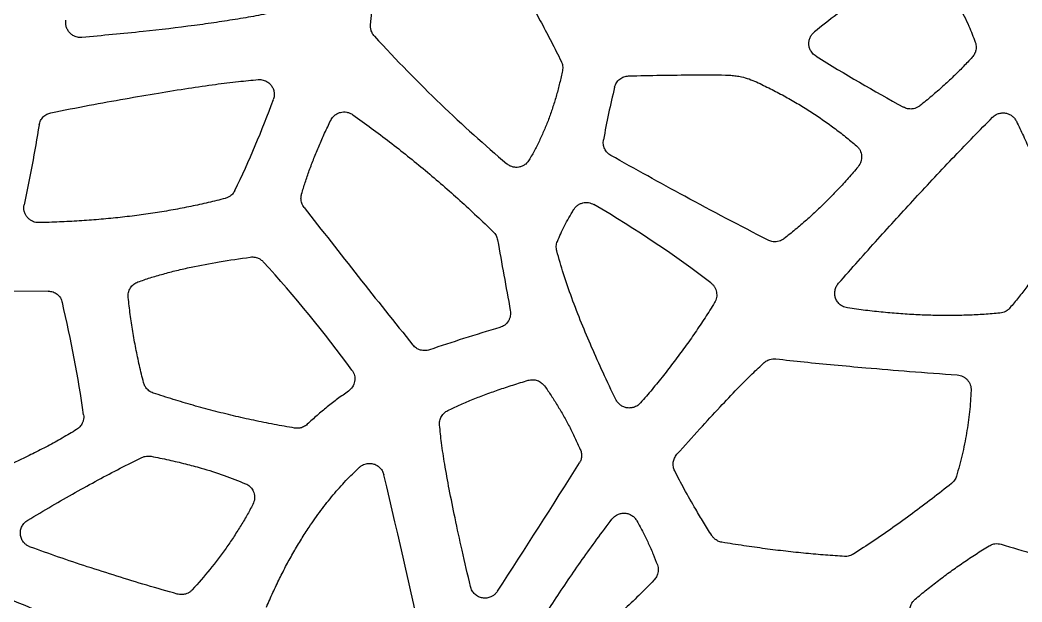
# Model space of a CAD drawing. Header units: millimetres. Extents: x -4 to 83, y 1 to 134.
# Drawn here: x 47.83 to 67.84, y 95.13 to 106.75 of the extents above; entities that cross this region are included whole.
import ezdxf

# ---------------------------------------------------------------- set-up
doc = ezdxf.new("R2010")
doc.units = ezdxf.units.MM

msp = doc.modelspace()

# ---------------------------------------------------------------- linework, layer by layer
at = {"color": 7, "linetype": 'Continuous', "lineweight": 25}
msp.add_line((48.39, 101.34), (47.507, 101.333), dxfattribs=at)
for centre, radius, start, end in [((71.337, 97.162), 12.076, 123.7957, 129.2446), ((86.198, 142.639), 42.955, 238.4615, 241.1568), ((75.031, 101.627), 15.785, 166.128, 170.0266), ((34.892, 111.724), 19.156, 334.0742, 339.9729), ((195.396, 212.944), 179.494, 217.76682, 218.8863), ((33.694, 84.554), 25.74, 36.22, 42.4438), ((23.209, 95.115), 26.162, 8.2572, 13.2513), ((-137.293, 221.766), 232.107, 326.99967, 327.7506), ((-115.296, 57.051), 175.168, 12.14518, 13.40822)]:
    msp.add_arc(centre, radius, start, end, dxfattribs=at)
for points, knots in [([(56.982, 108.711), (57.055, 108.608), (57.204, 108.402), (57.419, 108.082), (57.631, 107.752), (57.84, 107.41), (58.045, 107.057), (58.247, 106.692), (58.446, 106.317), (58.574, 106.061), (58.638, 105.931)], [0, 0, 0, 0, 0.116581, 0.235443, 0.356651, 0.48027, 0.60636, 0.734976, 0.866173, 1, 1, 1, 1]), ([(54.833, 106.66), (54.867, 106.995), (54.935, 107.666), (55.008, 108.337), (55.044, 108.672)], [0, 0, 0, 0, 0.500438, 1, 1, 1, 1]), ([(53.365, 107.004), (53.239, 106.976), (52.983, 106.92), (52.588, 106.843), (52.178, 106.771), (51.75, 106.704), (51.119, 106.616), (50.223, 106.511), (49.473, 106.443), (49.066, 106.405)], [0, 0, 0, 0, 0.088922, 0.181377, 0.277402, 0.377027, 0.480282, 0.71766, 1, 1, 1, 1]), ([(66.592, 107.022), (66.658, 106.894), (66.777, 106.661), (66.87, 106.418), (66.912, 106.309)], [0, 0, 0, 0, 0.553674, 1, 1, 1, 1]), ([(49.066, 106.405), (49.051, 106.404), (49.021, 106.403), (48.975, 106.41), (48.925, 106.425), (48.87, 106.453), (48.818, 106.498), (48.778, 106.554), (48.752, 106.616), (48.739, 106.684), (48.744, 106.73), (48.747, 106.752)], [0, 0, 0, 0, 0.084566, 0.167263, 0.250064, 0.375892, 0.502991, 0.624143, 0.750749, 0.873809, 1, 1, 1, 1]), ([(54.91, 106.428), (54.901, 106.439), (54.883, 106.46), (54.862, 106.497), (54.843, 106.542), (54.83, 106.597), (54.832, 106.639), (54.833, 106.66)], [0, 0, 0, 0, 0.166305, 0.331877, 0.500026, 0.75002, 1, 1, 1, 1]), ([(63.73, 106.03), (63.716, 106.039), (63.69, 106.056), (63.657, 106.09), (63.624, 106.135), (63.598, 106.193), (63.585, 106.264), (63.588, 106.335), (63.609, 106.403), (63.645, 106.466), (63.68, 106.498), (63.697, 106.514)], [0, 0, 0, 0, 0.08465, 0.16717, 0.249702, 0.375792, 0.503005, 0.623837, 0.750418, 0.873589, 1, 1, 1, 1]), ([(66.912, 106.309), (66.917, 106.293), (66.927, 106.259), (66.93, 106.206), (66.923, 106.144), (66.901, 106.075), (66.868, 106.033), (66.851, 106.012)], [0, 0, 0, 0, 0.165601, 0.329663, 0.497527, 0.748205, 1, 1, 1, 1]), ([(58.638, 105.931), (58.645, 105.917), (58.658, 105.887), (58.668, 105.838), (58.671, 105.789), (58.666, 105.757), (58.663, 105.741)], [0, 0, 0, 0, 0.248793, 0.500021, 0.749157, 1, 1, 1, 1]), ([(66.851, 106.012), (66.791, 105.947), (66.668, 105.814), (66.471, 105.62), (66.262, 105.426), (66.04, 105.232), (65.885, 105.106), (65.806, 105.042)], [0, 0, 0, 0, 0.186959, 0.380224, 0.580019, 0.786549, 1, 1, 1, 1]), ([(58.663, 105.741), (58.646, 105.659), (58.611, 105.496), (58.548, 105.257), (58.477, 105.024), (58.399, 104.798), (58.312, 104.578), (58.217, 104.365), (58.114, 104.159), (58.038, 104.025), (58.001, 103.959)], [0, 0, 0, 0, 0.131755, 0.261175, 0.388451, 0.513782, 0.63738, 0.759462, 0.880258, 1, 1, 1, 1]), ([(48.447, 104.902), (48.702, 104.952), (49.195, 105.048), (49.91, 105.179), (50.572, 105.293), (51.173, 105.389), (51.707, 105.466), (52.17, 105.525), (52.455, 105.551), (52.586, 105.563)], [0, 0, 0, 0, 0.185772, 0.359168, 0.520204, 0.666299, 0.794935, 0.906149, 1, 1, 1, 1]), ([(52.586, 105.563), (52.603, 105.563), (52.636, 105.565), (52.686, 105.556), (52.741, 105.537), (52.798, 105.502), (52.851, 105.448), (52.888, 105.383), (52.907, 105.311), (52.91, 105.236), (52.896, 105.188), (52.889, 105.164)], [0, 0, 0, 0, 0.085292, 0.168346, 0.251546, 0.377491, 0.504046, 0.625213, 0.752373, 0.87424, 1, 1, 1, 1]), ([(59.706, 105.412), (59.711, 105.427), (59.72, 105.458), (59.743, 105.501), (59.772, 105.539), (59.819, 105.584), (59.89, 105.627), (59.955, 105.634), (59.987, 105.638)], [0, 0, 0, 0, 0.126152, 0.249349, 0.373015, 0.500538, 0.749977, 1, 1, 1, 1]), ([(59.987, 105.638), (60.202, 105.642), (60.632, 105.652), (61.278, 105.658), (61.708, 105.656), (61.923, 105.655)], [0, 0, 0, 0, 0.333062, 0.666381, 1, 1, 1, 1]), ([(61.923, 105.655), (61.959, 105.654), (62.029, 105.652), (62.135, 105.639), (62.257, 105.616), (62.394, 105.579), (62.492, 105.537), (62.541, 105.516)], [0, 0, 0, 0, 0.166093, 0.332503, 0.500074, 0.749396, 1, 1, 1, 1]), ([(62.541, 105.516), (62.634, 105.471), (62.82, 105.383), (63.09, 105.24), (63.353, 105.091), (63.606, 104.935), (63.852, 104.772), (64.089, 104.602), (64.318, 104.426), (64.465, 104.302), (64.538, 104.241)], [0, 0, 0, 0, 0.130427, 0.259015, 0.385902, 0.511231, 0.635149, 0.757811, 0.879374, 1, 1, 1, 1]), ([(48.211, 104.659), (48.214, 104.674), (48.22, 104.703), (48.238, 104.745), (48.261, 104.783), (48.3, 104.829), (48.36, 104.878), (48.418, 104.894), (48.447, 104.902)], [0, 0, 0, 0, 0.125751, 0.249153, 0.373157, 0.500667, 0.750093, 1, 1, 1, 1]), ([(54.036, 104.75), (54.043, 104.763), (54.056, 104.788), (54.083, 104.822), (54.119, 104.856), (54.168, 104.888), (54.228, 104.911), (54.293, 104.92), (54.357, 104.915), (54.42, 104.897), (54.457, 104.874), (54.475, 104.863)], [0, 0, 0, 0, 0.08367, 0.165924, 0.248479, 0.37398, 0.500585, 0.623213, 0.751072, 0.873913, 1, 1, 1, 1]), ([(65.806, 105.042), (65.79, 105.03), (65.758, 105.008), (65.703, 104.987), (65.636, 104.974), (65.556, 104.977), (65.503, 105.001), (65.476, 105.014)], [0, 0, 0, 0, 0.166956, 0.331563, 0.500412, 0.74993, 1, 1, 1, 1]), ([(67.254, 104.811), (67.266, 104.822), (67.289, 104.843), (67.33, 104.868), (67.381, 104.889), (67.444, 104.901), (67.515, 104.898), (67.584, 104.878), (67.644, 104.842), (67.697, 104.794), (67.721, 104.753), (67.733, 104.732)], [0, 0, 0, 0, 0.08465, 0.167205, 0.2498, 0.37587, 0.503044, 0.623956, 0.750594, 0.87366, 1, 1, 1, 1]), ([(53.454, 103.279), (53.477, 103.357), (53.525, 103.515), (53.608, 103.753), (53.7, 103.996), (53.802, 104.244), (53.914, 104.496), (53.995, 104.665), (54.036, 104.75)], [0, 0, 0, 0, 0.154101, 0.313036, 0.476959, 0.64601, 0.820318, 1, 1, 1, 1]), ([(54.475, 104.863), (54.599, 104.774), (54.848, 104.596), (55.213, 104.321), (55.573, 104.039), (55.927, 103.75), (56.275, 103.454), (56.617, 103.151), (56.954, 102.841), (57.173, 102.629), (57.283, 102.523)], [0, 0, 0, 0, 0.125174, 0.250199, 0.375125, 0.5, 0.624875, 0.749801, 0.874826, 1, 1, 1, 1]), ([(64.18, 101.497), (64.441, 101.792), (64.946, 102.361), (65.719, 103.209), (66.479, 104.022), (67.002, 104.554), (67.254, 104.811)], [0, 0, 0, 0, 0.261765, 0.504862, 0.761014, 1, 1, 1, 1]), ([(67.733, 104.732), (67.779, 104.634), (67.876, 104.434), (68.016, 104.119), (68.16, 103.782), (68.305, 103.423), (68.453, 103.042), (68.551, 102.78), (68.6, 102.645)], [0, 0, 0, 0, 0.14299, 0.295377, 0.457223, 0.628581, 0.809494, 1, 1, 1, 1]), ([(59.63, 104.051), (59.617, 104.059), (59.592, 104.075), (59.558, 104.106), (59.53, 104.142), (59.5, 104.195), (59.476, 104.269), (59.481, 104.33), (59.484, 104.361)], [0, 0, 0, 0, 0.125892, 0.249306, 0.373277, 0.500804, 0.749981, 1, 1, 1, 1]), ([(64.538, 104.241), (64.552, 104.227), (64.58, 104.201), (64.611, 104.152), (64.631, 104.097), (64.644, 104.021), (64.637, 103.921), (64.593, 103.857), (64.572, 103.824)], [0, 0, 0, 0, 0.12676, 0.249334, 0.372721, 0.501828, 0.751154, 1, 1, 1, 1]), ([(58.001, 103.959), (57.993, 103.947), (57.977, 103.923), (57.948, 103.891), (57.909, 103.86), (57.858, 103.832), (57.796, 103.813), (57.73, 103.809), (57.666, 103.82), (57.604, 103.843), (57.569, 103.869), (57.551, 103.883)], [0, 0, 0, 0, 0.083583, 0.165961, 0.248884, 0.373438, 0.498954, 0.621808, 0.74964, 0.872969, 1, 1, 1, 1]), ([(62.771, 102.357), (62.214, 102.646), (61.159, 103.195), (60.121, 103.776), (59.63, 104.051)], [0, 0, 0, 0, 0.527177, 1, 1, 1, 1]), ([(64.572, 103.824), (64.506, 103.748), (64.376, 103.595), (64.174, 103.374), (63.967, 103.16), (63.755, 102.955), (63.539, 102.757), (63.318, 102.567), (63.166, 102.447), (63.09, 102.387)], [0, 0, 0, 0, 0.146238, 0.291132, 0.43481, 0.5774, 0.719038, 0.859858, 1, 1, 1, 1]), ([(52.12, 103.35), (52.113, 103.337), (52.1, 103.312), (52.073, 103.278), (52.036, 103.244), (51.988, 103.211), (51.948, 103.198), (51.927, 103.191)], [0, 0, 0, 0, 0.1663, 0.33192, 0.500339, 0.749867, 1, 1, 1, 1]), ([(53.504, 103.013), (53.495, 103.026), (53.477, 103.051), (53.458, 103.095), (53.444, 103.147), (53.438, 103.21), (53.449, 103.256), (53.454, 103.279)], [0, 0, 0, 0, 0.166201, 0.331697, 0.500663, 0.749925, 1, 1, 1, 1]), ([(51.927, 103.191), (51.814, 103.163), (51.587, 103.105), (51.241, 103.03), (50.887, 102.961), (50.526, 102.901), (50.158, 102.849), (49.782, 102.805), (49.4, 102.768), (49.01, 102.74), (48.612, 102.719), (48.345, 102.711), (48.21, 102.708)], [0, 0, 0, 0, 0.092929, 0.18727, 0.283088, 0.380445, 0.479399, 0.580006, 0.68232, 0.786392, 0.89227, 1, 1, 1, 1]), ([(58.887, 102.967), (58.899, 102.983), (58.92, 103.015), (58.964, 103.054), (59.014, 103.083), (59.087, 103.108), (59.187, 103.117), (59.257, 103.085), (59.292, 103.069)], [0, 0, 0, 0, 0.127013, 0.249894, 0.373693, 0.503352, 0.752158, 1, 1, 1, 1]), ([(48.21, 102.708), (48.195, 102.708), (48.165, 102.708), (48.121, 102.718), (48.072, 102.736), (48.02, 102.767), (47.971, 102.813), (47.934, 102.87), (47.912, 102.933), (47.902, 103), (47.909, 103.044), (47.912, 103.066)], [0, 0, 0, 0, 0.084523, 0.167354, 0.250408, 0.37607, 0.503005, 0.62437, 0.751053, 0.873945, 1, 1, 1, 1]), ([(58.563, 102.333), (58.585, 102.384), (58.629, 102.49), (58.706, 102.647), (58.792, 102.807), (58.855, 102.913), (58.887, 102.967)], [0, 0, 0, 0, 0.235905, 0.480921, 0.735488, 1, 1, 1, 1]), ([(57.283, 102.523), (57.294, 102.511), (57.315, 102.489), (57.339, 102.45), (57.358, 102.408), (57.364, 102.378), (57.368, 102.362)], [0, 0, 0, 0, 0.253118, 0.500026, 0.746921, 1, 1, 1, 1]), ([(57.368, 102.362), (57.41, 102.128), (57.494, 101.658), (57.58, 101.189), (57.623, 100.954)], [0, 0, 0, 0, 0.500121, 1, 1, 1, 1]), ([(58.551, 102.144), (58.548, 102.159), (58.541, 102.191), (58.541, 102.239), (58.547, 102.287), (58.558, 102.317), (58.563, 102.333)], [0, 0, 0, 0, 0.248217, 0.500024, 0.74974, 1, 1, 1, 1]), ([(63.09, 102.387), (63.075, 102.376), (63.044, 102.355), (62.991, 102.334), (62.926, 102.322), (62.849, 102.324), (62.797, 102.346), (62.771, 102.357)], [0, 0, 0, 0, 0.167049, 0.331709, 0.500109, 0.749903, 1, 1, 1, 1]), ([(68.578, 102.393), (68.528, 102.307), (68.427, 102.138), (68.27, 101.893), (68.109, 101.656), (67.944, 101.429), (67.777, 101.212), (67.66, 101.073), (67.602, 101.004)], [0, 0, 0, 0, 0.175188, 0.346773, 0.514894, 0.679699, 0.841345, 1, 1, 1, 1]), ([(59.73, 99.176), (59.645, 99.355), (59.479, 99.702), (59.251, 100.21), (59.041, 100.707), (58.852, 101.194), (58.685, 101.675), (58.595, 101.991), (58.551, 102.144)], [0, 0, 0, 0, 0.18651, 0.360636, 0.522454, 0.692104, 0.851195, 1, 1, 1, 1]), ([(50.185, 101.524), (50.266, 101.552), (50.431, 101.609), (50.689, 101.684), (50.962, 101.755), (51.336, 101.839), (51.826, 101.932), (52.222, 101.989), (52.429, 102.019)], [0, 0, 0, 0, 0.111124, 0.227794, 0.350153, 0.478327, 0.727427, 1, 1, 1, 1]), ([(52.429, 102.019), (52.445, 102.021), (52.477, 102.024), (52.524, 102.018), (52.578, 102.003), (52.637, 101.975), (52.672, 101.942), (52.689, 101.925)], [0, 0, 0, 0, 0.16634, 0.331608, 0.500179, 0.749976, 1, 1, 1, 1]), ([(49.99, 101.213), (49.989, 101.229), (49.987, 101.262), (49.994, 101.312), (50.01, 101.359), (50.041, 101.418), (50.096, 101.483), (50.155, 101.51), (50.185, 101.524)], [0, 0, 0, 0, 0.127071, 0.251237, 0.376204, 0.505609, 0.753002, 1, 1, 1, 1]), ([(61.63, 101.504), (61.644, 101.492), (61.672, 101.469), (61.704, 101.424), (61.728, 101.375), (61.747, 101.304), (61.751, 101.21), (61.719, 101.144), (61.703, 101.111)], [0, 0, 0, 0, 0.127075, 0.250479, 0.374741, 0.5043, 0.753973, 1, 1, 1, 1]), ([(64.36, 101.005), (64.342, 101.009), (64.307, 101.015), (64.257, 101.037), (64.205, 101.072), (64.155, 101.124), (64.117, 101.196), (64.1, 101.275), (64.106, 101.355), (64.13, 101.433), (64.163, 101.475), (64.18, 101.497)], [0, 0, 0, 0, 0.085312, 0.167968, 0.250692, 0.376724, 0.502726, 0.62355, 0.751061, 0.873354, 1, 1, 1, 1]), ([(48.39, 101.34), (48.407, 101.339), (48.44, 101.337), (48.488, 101.325), (48.533, 101.305), (48.586, 101.268), (48.643, 101.206), (48.664, 101.144), (48.674, 101.112)], [0, 0, 0, 0, 0.129035, 0.253145, 0.375959, 0.501217, 0.749744, 1, 1, 1, 1]), ([(50.297, 99.514), (50.269, 99.628), (50.213, 99.854), (50.142, 100.195), (50.08, 100.535), (50.028, 100.874), (50.003, 101.1), (49.99, 101.213)], [0, 0, 0, 0, 0.203365, 0.404881, 0.604712, 0.803028, 1, 1, 1, 1]), ([(61.704, 101.111), (61.641, 101.01), (61.515, 100.809), (61.316, 100.513), (61.112, 100.221), (60.9, 99.935), (60.682, 99.654), (60.457, 99.378), (60.302, 99.198), (60.224, 99.108)], [0, 0, 0, 0, 0.143059, 0.285916, 0.428652, 0.571348, 0.714084, 0.856941, 1, 1, 1, 1]), ([(57.623, 100.954), (57.625, 100.936), (57.63, 100.9), (57.625, 100.846), (57.61, 100.793), (57.577, 100.728), (57.516, 100.656), (57.449, 100.629), (57.415, 100.615)], [0, 0, 0, 0, 0.12643, 0.249298, 0.373033, 0.501975, 0.751366, 1, 1, 1, 1]), ([(67.404, 100.901), (67.299, 100.892), (67.086, 100.874), (66.764, 100.858), (66.436, 100.851), (66.103, 100.854), (65.765, 100.865), (65.421, 100.886), (65.072, 100.916), (64.717, 100.955), (64.48, 100.988), (64.36, 101.005)], [0, 0, 0, 0, 0.104087, 0.209732, 0.317025, 0.426055, 0.536903, 0.649648, 0.764366, 0.881128, 1, 1, 1, 1]), ([(67.602, 101.004), (67.593, 100.994), (67.576, 100.976), (67.546, 100.952), (67.507, 100.929), (67.46, 100.91), (67.423, 100.904), (67.404, 100.901)], [0, 0, 0, 0, 0.167084, 0.334233, 0.504248, 0.752449, 1, 1, 1, 1]), ([(57.415, 100.615), (57.172, 100.542), (56.701, 100.4), (56.234, 100.244), (56.008, 100.168)], [0, 0, 0, 0, 0.513988, 1, 1, 1, 1]), ([(56.008, 100.168), (55.993, 100.163), (55.964, 100.155), (55.919, 100.15), (55.873, 100.153), (55.814, 100.166), (55.742, 100.196), (55.7, 100.24), (55.679, 100.262)], [0, 0, 0, 0, 0.125564, 0.248972, 0.373253, 0.501375, 0.750914, 1, 1, 1, 1]), ([(60.952, 98.082), (61.104, 98.252), (61.388, 98.569), (61.791, 99.007), (62.14, 99.373), (62.433, 99.671), (62.616, 99.84), (62.696, 99.914)], [0, 0, 0, 0, 0.270178, 0.505206, 0.705129, 0.870018, 1, 1, 1, 1]), ([(62.696, 99.914), (62.707, 99.923), (62.728, 99.941), (62.765, 99.961), (62.81, 99.979), (62.865, 99.991), (62.907, 99.989), (62.928, 99.988)], [0, 0, 0, 0, 0.166414, 0.332056, 0.500219, 0.749681, 1, 1, 1, 1]), ([(62.928, 99.988), (63.116, 99.967), (63.503, 99.924), (64.103, 99.866), (64.804, 99.803), (65.625, 99.735), (66.234, 99.69), (66.552, 99.667)], [0, 0, 0, 0, 0.155956, 0.321412, 0.496382, 0.73673, 1, 1, 1, 1]), ([(54.46, 99.763), (54.471, 99.746), (54.493, 99.713), (54.512, 99.657), (54.519, 99.597), (54.513, 99.518), (54.48, 99.42), (54.419, 99.368), (54.389, 99.342)], [0, 0, 0, 0, 0.127019, 0.249569, 0.372979, 0.502472, 0.751711, 1, 1, 1, 1]), ([(50.492, 99.305), (50.477, 99.311), (50.446, 99.323), (50.404, 99.35), (50.361, 99.389), (50.321, 99.443), (50.305, 99.491), (50.297, 99.514)], [0, 0, 0, 0, 0.166696, 0.3319, 0.500316, 0.7496, 1, 1, 1, 1]), ([(56.376, 98.957), (56.451, 98.993), (56.607, 99.067), (56.852, 99.171), (57.112, 99.272), (57.387, 99.371), (57.678, 99.468), (57.878, 99.528), (57.98, 99.559)], [0, 0, 0, 0, 0.147021, 0.301709, 0.464224, 0.6347, 0.813258, 1, 1, 1, 1]), ([(57.98, 99.559), (57.995, 99.563), (58.025, 99.57), (58.071, 99.572), (58.117, 99.568), (58.176, 99.552), (58.247, 99.517), (58.286, 99.47), (58.306, 99.447)], [0, 0, 0, 0, 0.126398, 0.250265, 0.374705, 0.502779, 0.751036, 1, 1, 1, 1]), ([(66.552, 99.667), (66.572, 99.664), (66.61, 99.66), (66.663, 99.639), (66.712, 99.608), (66.768, 99.555), (66.822, 99.472), (66.826, 99.395), (66.828, 99.356)], [0, 0, 0, 0, 0.127003, 0.249857, 0.373532, 0.502902, 0.751695, 1, 1, 1, 1]), ([(53.314, 98.605), (53.177, 98.629), (52.904, 98.676), (52.496, 98.759), (52.091, 98.85), (51.688, 98.95), (51.287, 99.059), (50.888, 99.177), (50.624, 99.263), (50.492, 99.305)], [0, 0, 0, 0, 0.143031, 0.285888, 0.428641, 0.571359, 0.714112, 0.856969, 1, 1, 1, 1]), ([(54.389, 99.342), (54.317, 99.291), (54.173, 99.19), (53.964, 99.028), (53.761, 98.859), (53.631, 98.74), (53.566, 98.681)], [0, 0, 0, 0, 0.250171, 0.5, 0.749829, 1, 1, 1, 1]), ([(58.306, 99.447), (58.351, 99.384), (58.44, 99.257), (58.566, 99.057), (58.688, 98.85), (58.804, 98.635), (58.916, 98.411), (58.985, 98.257), (59.02, 98.18)], [0, 0, 0, 0, 0.158729, 0.320355, 0.485095, 0.653155, 0.82473, 1, 1, 1, 1]), ([(66.828, 99.356), (66.824, 99.285), (66.817, 99.143), (66.797, 98.93), (66.77, 98.717), (66.726, 98.43), (66.655, 98.072), (66.576, 97.789), (66.536, 97.648)], [0, 0, 0, 0, 0.122583, 0.245674, 0.369391, 0.493847, 0.746656, 1, 1, 1, 1]), ([(60.223, 99.109), (60.212, 99.097), (60.189, 99.073), (60.148, 99.045), (60.095, 99.021), (60.031, 99.005), (59.957, 99.006), (59.885, 99.025), (59.822, 99.062), (59.767, 99.112), (59.743, 99.154), (59.73, 99.176)], [0, 0, 0, 0, 0.084527, 0.167608, 0.251605, 0.378021, 0.504259, 0.625375, 0.752555, 0.874379, 1, 1, 1, 1]), ([(49.099, 98.873), (49.101, 98.853), (49.105, 98.815), (49.095, 98.757), (49.072, 98.694), (49.03, 98.627), (48.983, 98.593), (48.959, 98.576)], [0, 0, 0, 0, 0.166974, 0.331621, 0.500412, 0.749673, 1, 1, 1, 1]), ([(56.21, 98.665), (56.209, 98.68), (56.208, 98.709), (56.214, 98.753), (56.227, 98.796), (56.253, 98.85), (56.298, 98.911), (56.35, 98.942), (56.376, 98.957)], [0, 0, 0, 0, 0.125386, 0.248586, 0.372492, 0.499946, 0.749596, 1, 1, 1, 1]), ([(53.566, 98.681), (53.555, 98.671), (53.532, 98.652), (53.492, 98.629), (53.442, 98.61), (53.382, 98.598), (53.337, 98.603), (53.314, 98.605)], [0, 0, 0, 0, 0.166296, 0.331938, 0.500846, 0.749679, 1, 1, 1, 1]), ([(48.959, 98.576), (48.864, 98.519), (48.674, 98.405), (48.382, 98.245), (48.084, 98.092), (47.781, 97.946), (47.472, 97.808), (47.157, 97.678), (46.943, 97.597), (46.836, 97.557)], [0, 0, 0, 0, 0.140723, 0.281969, 0.423853, 0.566487, 0.709984, 0.854452, 1, 1, 1, 1]), ([(56.827, 95.443), (56.771, 95.684), (56.665, 96.139), (56.523, 96.787), (56.406, 97.361), (56.316, 97.861), (56.248, 98.287), (56.222, 98.547), (56.21, 98.665)], [0, 0, 0, 0, 0.225635, 0.427605, 0.60595, 0.760728, 0.892029, 1, 1, 1, 1]), ([(59.02, 98.18), (59.026, 98.166), (59.037, 98.138), (59.045, 98.095), (59.048, 98.042), (59.039, 97.991), (59.024, 97.945), (59.012, 97.923), (59.007, 97.912)], [0, 0, 0, 0, 0.159637, 0.317667, 0.477584, 0.728284, 0.86779, 1, 1, 1, 1]), ([(60.908, 97.751), (60.901, 97.764), (60.889, 97.791), (60.879, 97.834), (60.875, 97.879), (60.879, 97.938), (60.898, 98.011), (60.934, 98.058), (60.952, 98.082)], [0, 0, 0, 0, 0.124845, 0.24829, 0.373365, 0.502988, 0.751057, 1, 1, 1, 1]), ([(47.983, 96.766), (48.143, 96.862), (48.458, 97.05), (48.927, 97.318), (49.383, 97.569), (49.825, 97.802), (50.118, 97.947), (50.262, 98.018)], [0, 0, 0, 0, 0.21546, 0.423128, 0.623063, 0.815329, 1, 1, 1, 1]), ([(50.262, 98.018), (50.277, 98.024), (50.306, 98.037), (50.353, 98.046), (50.401, 98.049), (50.433, 98.045), (50.449, 98.042)], [0, 0, 0, 0, 0.248946, 0.499986, 0.749551, 1, 1, 1, 1]), ([(50.449, 98.042), (50.566, 98.019), (50.795, 97.973), (51.128, 97.894), (51.497, 97.795), (51.901, 97.669), (52.192, 97.551), (52.334, 97.494)], [0, 0, 0, 0, 0.182791, 0.35629, 0.520648, 0.766922, 1, 1, 1, 1]), ([(54.605, 97.819), (54.618, 97.831), (54.645, 97.854), (54.692, 97.878), (54.75, 97.897), (54.819, 97.904), (54.897, 97.892), (54.968, 97.859), (55.027, 97.809), (55.075, 97.746), (55.09, 97.696), (55.098, 97.671)], [0, 0, 0, 0, 0.085593, 0.168784, 0.252188, 0.377644, 0.503375, 0.624403, 0.751615, 0.87365, 1, 1, 1, 1]), ([(52.753, 95.033), (52.795, 95.13), (52.878, 95.321), (53.012, 95.601), (53.151, 95.872), (53.296, 96.133), (53.447, 96.386), (53.626, 96.663), (53.835, 96.96), (54.08, 97.269), (54.334, 97.557), (54.515, 97.732), (54.605, 97.819)], [0, 0, 0, 0, 0.093757, 0.185757, 0.276084, 0.364824, 0.452069, 0.537916, 0.658447, 0.775392, 0.889112, 1, 1, 1, 1]), ([(61.647, 96.461), (61.591, 96.549), (61.483, 96.723), (61.298, 97.031), (61.103, 97.37), (60.97, 97.629), (60.908, 97.751)], [0, 0, 0, 0, 0.21108, 0.41179, 0.724733, 1, 1, 1, 1]), ([(52.334, 97.494), (52.349, 97.487), (52.379, 97.473), (52.418, 97.443), (52.451, 97.408), (52.478, 97.366), (52.508, 97.299), (52.527, 97.197), (52.496, 97.12), (52.481, 97.081)], [0, 0, 0, 0, 0.102091, 0.200406, 0.297818, 0.397277, 0.501559, 0.751009, 1, 1, 1, 1]), ([(66.437, 97.501), (66.308, 97.398), (66.051, 97.194), (65.659, 96.901), (65.267, 96.618), (64.875, 96.347), (64.61, 96.175), (64.478, 96.09)], [0, 0, 0, 0, 0.205195, 0.407703, 0.607612, 0.805012, 1, 1, 1, 1]), ([(66.536, 97.648), (66.531, 97.634), (66.522, 97.605), (66.499, 97.566), (66.472, 97.531), (66.449, 97.511), (66.437, 97.501)], [0, 0, 0, 0, 0.25306, 0.500144, 0.747155, 1, 1, 1, 1]), ([(52.481, 97.081), (52.441, 97.007), (52.36, 96.858), (52.23, 96.639), (52.091, 96.422), (51.893, 96.134), (51.627, 95.779), (51.39, 95.511), (51.271, 95.377)], [0, 0, 0, 0, 0.120847, 0.242462, 0.364976, 0.488515, 0.743619, 1, 1, 1, 1]), ([(59.654, 96.788), (59.665, 96.801), (59.686, 96.827), (59.725, 96.857), (59.776, 96.885), (59.84, 96.905), (59.914, 96.909), (59.987, 96.895), (60.053, 96.862), (60.112, 96.814), (60.138, 96.773), (60.152, 96.751)], [0, 0, 0, 0, 0.084894, 0.167408, 0.249887, 0.376165, 0.503416, 0.623654, 0.749945, 0.873335, 1, 1, 1, 1]), ([(48.035, 96.231), (48.017, 96.238), (47.982, 96.253), (47.937, 96.287), (47.891, 96.334), (47.852, 96.399), (47.833, 96.481), (47.836, 96.567), (47.865, 96.646), (47.913, 96.717), (47.959, 96.749), (47.983, 96.766)], [0, 0, 0, 0, 0.084475, 0.167456, 0.251833, 0.376283, 0.501557, 0.62363, 0.750606, 0.873841, 1, 1, 1, 1]), ([(57.748, 93.923), (57.829, 94.061), (57.99, 94.34), (58.244, 94.753), (58.506, 95.165), (58.779, 95.575), (59.061, 95.982), (59.352, 96.387), (59.553, 96.654), (59.654, 96.788)], [0, 0, 0, 0, 0.139825, 0.280575, 0.422303, 0.565059, 0.708895, 0.853859, 1, 1, 1, 1]), ([(60.152, 96.751), (60.194, 96.674), (60.273, 96.529), (60.382, 96.307), (60.478, 96.093), (60.533, 95.946), (60.56, 95.875)], [0, 0, 0, 0, 0.270839, 0.514447, 0.76487, 1, 1, 1, 1]), ([(61.851, 96.325), (61.837, 96.328), (61.81, 96.334), (61.77, 96.349), (61.728, 96.374), (61.683, 96.409), (61.659, 96.443), (61.647, 96.461)], [0, 0, 0, 0, 0.166342, 0.331968, 0.500228, 0.749782, 1, 1, 1, 1]), ([(64.301, 96.043), (64.174, 96.051), (63.916, 96.068), (63.524, 96.102), (63.121, 96.145), (62.707, 96.197), (62.282, 96.256), (61.996, 96.302), (61.851, 96.325)], [0, 0, 0, 0, 0.154766, 0.314219, 0.478417, 0.647415, 0.82126, 1, 1, 1, 1]), ([(67.189, 96.255), (67.201, 96.261), (67.225, 96.275), (67.264, 96.288), (67.311, 96.298), (67.367, 96.3), (67.407, 96.291), (67.427, 96.286)], [0, 0, 0, 0, 0.16637, 0.332028, 0.500195, 0.749885, 1, 1, 1, 1]), ([(67.427, 96.286), (67.647, 96.222), (68.083, 96.093), (68.728, 95.888), (69.357, 95.677), (69.971, 95.46), (70.374, 95.308), (70.573, 95.232)], [0, 0, 0, 0, 0.207427, 0.411084, 0.611025, 0.80731, 1, 1, 1, 1]), ([(50.971, 95.292), (50.767, 95.35), (50.363, 95.465), (49.764, 95.647), (49.176, 95.835), (48.6, 96.028), (48.222, 96.164), (48.035, 96.231)], [0, 0, 0, 0, 0.206164, 0.4092, 0.609153, 0.80607, 1, 1, 1, 1]), ([(64.478, 96.09), (64.465, 96.082), (64.438, 96.067), (64.393, 96.052), (64.347, 96.043), (64.316, 96.043), (64.301, 96.043)], [0, 0, 0, 0, 0.248826, 0.499982, 0.749749, 1, 1, 1, 1]), ([(65.709, 95.187), (65.786, 95.251), (65.939, 95.38), (66.177, 95.565), (66.42, 95.746), (66.67, 95.921), (66.926, 96.092), (67.101, 96.2), (67.189, 96.255)], [0, 0, 0, 0, 0.163964, 0.328855, 0.494791, 0.661886, 0.830252, 1, 1, 1, 1]), ([(60.56, 95.875), (60.565, 95.857), (60.576, 95.822), (60.579, 95.767), (60.571, 95.703), (60.546, 95.631), (60.51, 95.589), (60.492, 95.567)], [0, 0, 0, 0, 0.166143, 0.330388, 0.49857, 0.748716, 1, 1, 1, 1]), ([(60.492, 95.567), (60.393, 95.466), (60.192, 95.263), (59.881, 94.965), (59.561, 94.671), (59.231, 94.381), (58.892, 94.095), (58.544, 93.813), (58.307, 93.63), (58.187, 93.538)], [0, 0, 0, 0, 0.138729, 0.278726, 0.420056, 0.562787, 0.70698, 0.852698, 1, 1, 1, 1]), ([(47.338, 95.305), (47.584, 95.206), (48.075, 95.008), (48.807, 94.701), (49.537, 94.388), (50.02, 94.173), (50.262, 94.065)], [0, 0, 0, 0, 0.250013, 0.5, 0.749987, 1, 1, 1, 1]), ([(51.271, 95.377), (51.258, 95.364), (51.232, 95.339), (51.185, 95.31), (51.125, 95.288), (51.052, 95.276), (50.998, 95.286), (50.971, 95.292)], [0, 0, 0, 0, 0.167084, 0.331937, 0.500288, 0.749782, 1, 1, 1, 1]), ([(57.367, 95.35), (57.355, 95.334), (57.332, 95.301), (57.285, 95.262), (57.226, 95.229), (57.152, 95.207), (57.066, 95.21), (56.984, 95.236), (56.913, 95.286), (56.855, 95.356), (56.837, 95.414), (56.827, 95.443)], [0, 0, 0, 0, 0.086398, 0.171008, 0.257092, 0.377241, 0.499081, 0.618297, 0.741539, 0.869226, 1, 1, 1, 1]), ([(65.604, 94.958), (65.605, 94.972), (65.606, 95.001), (65.615, 95.044), (65.633, 95.091), (65.662, 95.142), (65.693, 95.172), (65.709, 95.187)], [0, 0, 0, 0, 0.166272, 0.331881, 0.500387, 0.74994, 1, 1, 1, 1])]:
    msp.add_open_spline(points, degree=3, knots=knots, dxfattribs=at)
for points in [[(54.91, 106.428), (55.79, 105.471), (56.676, 104.624), (57.551, 103.883)], [(48.211, 104.659), (48.122, 104.126), (48.023, 103.595), (47.912, 103.066)], [(61.63, 101.504), (60.928, 102.043), (60.148, 102.568), (59.292, 103.069)]]:
    msp.add_open_spline(points, degree=3, dxfattribs=at)

doc.saveas('drawing.dxf')
